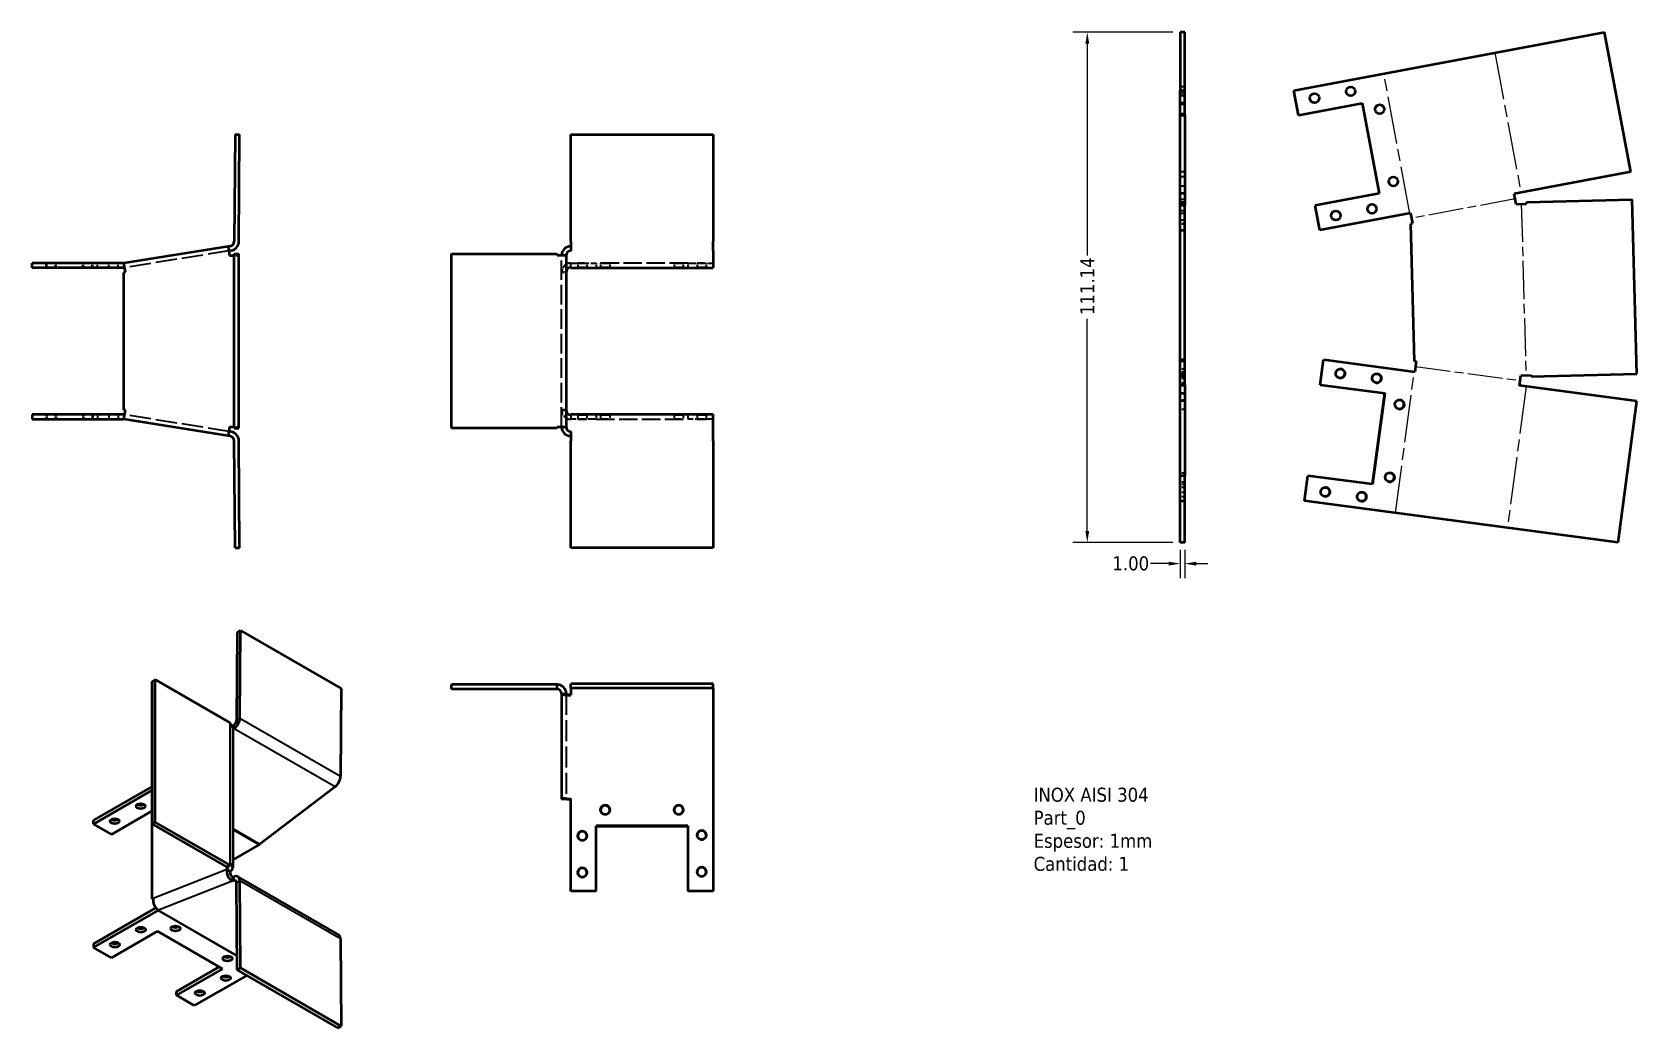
# Model space of a CAD drawing. Header units: millimetres. Extents: x 48 to 398, y 56 to 273.
import ezdxf

# ---------------------------------------------------------------- set-up
doc = ezdxf.new("R2010")
doc.units = ezdxf.units.MM
doc.linetypes.add('CHAIN', pattern=[0.3543, 0.2362, -0.0295, 0.0591, -0.0295])
doc.linetypes.add('DASHED', pattern=[0.2068, 0.1655, -0.0413])
for name, color, linetype, lineweight in [('Bend Centerline (ANSI)', 7, 'CHAIN', 25), ('Dimension (ANSI)', 7, 'Continuous', 25), ('Hidden (ANSI)', 7, 'DASHED', 35), ('Symbol (ANSI)', 7, 'Continuous', 25), ('Visible (ANSI)', 7, 'Continuous', 50), ('Visible Narrow (ANSI)', 7, 'Continuous', 35)]:
    doc.layers.add(name, color=color, linetype=linetype, lineweight=lineweight)
doc.styles.add('Note Text (ANSI)', font='tahoma.ttf')
doc.dimstyles.new('Default - mm (ANSI)', dxfattribs={"dimtxt": 3.048, "dimasz": 2.5, "dimexe": 3.175, "dimexo": 1.6002, "dimgap": 0.8, "dimtad": 0, "dimtoh": 1, "dimrnd": 1e-08, "dimzin": 4, "dimdsep": 46, "dimtxsty": 'Note Text (ANSI)', "dimcen": 0.09, "dimdle": 10, "dimclrd": 256, "dimclre": 256, "dimclrt": 256, "dimadec": 1, "dimazin": 1, "dimtfac": 1, "dimtofl": 0, "dimtmove": 0, "dimatfit": 3, "dimfxl": 0, "dimtolj": 1, "dimtzin": 4, "dimlwd": -1, "dimlwe": -1, "dimarcsym": 0})

# ---------------------------------------------------------------- blocks, each defined once
blk = doc.blocks.new('*D4')
at = {"layer": 'Defpoints', "color": 0}
for p in [(298.16, 273.14), (277.95, 162), (298.16, 162)]:
    blk.add_point(p, dxfattribs=at)
at = {"layer": 'Dimension (ANSI)'}
for p, q in [((296.55, 273.14), (274.77, 273.14)), ((277.95, 270.64), (277.95, 224.45)), ((277.95, 164.5), (277.95, 210.7)), ((296.55, 162), (274.77, 162))]:
    blk.add_line(p, q, dxfattribs=at)
for points in [[(277.53, 270.64), (278.36, 270.64), (277.95, 273.14)], [(277.53, 164.5), (278.36, 164.5), (277.95, 162)]]:
    blk.add_solid(points, dxfattribs=at)
at = {"layer": 'Dimension (ANSI)', "insert": (276.42, 211.5), "char_height": 3.048, "attachment_point": 1, "rotation": 90, "style": 'Note Text (ANSI)'}
blk.add_mtext('\\A1;111.14', dxfattribs=at)
blk = doc.blocks.new('*D5')
at = {"layer": 'Defpoints', "color": 0}
for p in [(298.16, 162), (299.16, 162), (299.16, 157.36)]:
    blk.add_point(p, dxfattribs=at)
at = {"layer": 'Dimension (ANSI)'}
for p, q in [((295.66, 157.36), (291.71, 157.36)), ((298.16, 160.4), (298.16, 154.18)), ((299.16, 160.4), (299.16, 154.18)), ((301.66, 157.36), (304.16, 157.36))]:
    blk.add_line(p, q, dxfattribs=at)
for points in [[(295.66, 157.78), (295.66, 156.94), (298.16, 157.36)], [(301.66, 157.78), (301.66, 156.94), (299.16, 157.36)]]:
    blk.add_solid(points, dxfattribs=at)
at = {"layer": 'Dimension (ANSI)', "insert": (283.41, 158.95), "char_height": 3.048, "attachment_point": 1, "style": 'Note Text (ANSI)'}
blk.add_mtext('\\A1;1.00', dxfattribs=at)

msp = doc.modelspace()

# ---------------------------------------------------------------- linework, layer by layer
at = {"layer": 'Bend Centerline (ANSI)', "ltscale": 43.748238}
for p, q in [((366.67, 268.663), (372.382, 238.194)), ((348.211, 233.663), (342.499, 264.132)), ((345.051, 168.438), (349.131, 199.169)), ((373.509, 195.932), (369.429, 165.202))]:
    msp.add_line(p, q, dxfattribs=at)
at = {"layer": 'Bend Centerline (ANSI)', "ltscale": 32.423279}
for p, q in [((371.113, 236.805), (348.531, 232.572)), ((349.392, 200.275), (372.167, 197.251))]:
    msp.add_line(p, q, dxfattribs=at)
at = {"layer": 'Bend Centerline (ANSI)', "ltscale": 35.125187}
msp.add_line((372.452, 235.724), (373.447, 198.403), dxfattribs=at)
at = {"layer": 'Hidden (ANSI)', "ltscale": 1.903676}
for p, q in [((299.155, 261.238), (298.155, 261.238)), ((299.155, 259.763), (298.155, 259.763)), ((299.155, 259.238), (298.155, 259.238)), ((299.155, 257.763), (298.155, 257.763)), ((299.155, 257.657), (298.155, 257.657)), ((299.155, 257.337), (298.155, 257.337)), ((299.155, 255.337), (298.155, 255.337)), ((299.155, 242.675), (298.155, 242.675)), ((299.155, 241.61), (298.155, 241.61)), ((299.155, 239.61), (298.155, 239.61)), ((299.155, 237.917), (298.155, 237.917)), ((299.155, 236.687), (298.155, 236.687)), ((299.155, 236.074), (298.155, 236.074)), ((299.155, 235.754), (298.155, 235.754)), ((299.155, 235.694), (298.155, 235.694)), ((299.155, 235.654), (298.155, 235.654)), ((299.155, 234.18), (298.155, 234.18)), ((298.155, 233.684), (299.155, 233.684)), ((299.155, 233.654), (298.155, 233.654)), ((299.155, 232.18), (298.155, 232.18)), ((298.155, 231.46), (299.155, 231.46)), ((298.155, 231.402), (299.155, 231.402)), ((92.198, 224.49), (93.198, 224.49)), ((51.195, 222.796), (51.197, 221.796)), ((51.352, 222.797), (51.353, 221.797)), ((53.195, 222.8), (53.197, 221.8)), ((53.352, 222.8), (53.353, 221.8)), ((59.195, 222.809), (59.197, 221.809)), ((59.352, 222.809), (59.353, 221.809)), ((61.195, 222.812), (61.197, 221.812)), ((61.352, 222.812), (61.353, 221.812)), ((62.352, 222.814), (62.353, 221.814)), ((64.852, 222.818), (64.853, 221.818)), ((66.852, 222.821), (66.853, 221.821)), ((164.487, 220.861), (163.487, 220.861)), ((164.487, 220.81), (163.487, 220.81)), ((165.487, 221.848), (165.487, 222.835)), ((166.987, 222.811), (166.987, 221.811)), ((168.987, 222.811), (168.987, 221.811)), ((170.987, 222.814), (170.987, 221.814)), ((171.987, 222.819), (171.987, 221.819)), ((173.987, 222.819), (173.987, 221.819)), ((187.987, 222.819), (187.987, 221.819)), ((189.987, 222.819), (189.987, 221.819)), ((190.987, 222.814), (190.987, 221.814)), ((192.987, 222.811), (192.987, 221.811)), ((194.987, 222.811), (194.987, 221.811)), ((298.155, 201.438), (299.155, 201.438)), ((299.155, 201.396), (298.155, 201.396)), ((298.155, 199.154), (299.155, 199.154)), ((299.155, 198.726), (298.155, 198.726)), ((299.155, 198.433), (298.155, 198.433)), ((299.155, 198.372), (298.155, 198.372)), ((299.155, 198.113), (298.155, 198.113)), ((298.155, 196.13), (299.155, 196.13)), ((299.155, 192.732), (298.155, 192.732)), ((164.487, 190.836), (163.487, 190.836)), ((163.487, 190.786), (164.487, 190.786)), ((165.487, 189.798), (165.487, 188.811)), ((92.198, 187.156), (93.198, 187.156)), ((163.487, 106.348), (164.487, 106.348)), ((165.487, 106.19), (165.487, 106.032)), ((171.987, 103.688), (171.987, 103.69)), ((173.987, 103.688), (173.987, 103.69)), ((187.987, 103.688), (187.987, 103.69)), ((189.987, 103.688), (189.987, 103.69)), ((166.987, 98.032), (166.987, 98.033)), ((168.987, 98.032), (168.987, 98.033)), ((192.987, 98.188), (192.987, 98.19)), ((194.987, 98.188), (194.987, 98.19)), ((166.987, 90.032), (166.987, 90.033)), ((168.987, 90.032), (168.987, 90.033)), ((192.987, 90.188), (192.987, 90.19)), ((194.987, 90.188), (194.987, 90.19))]:
    msp.add_line(p, q, dxfattribs=at)
at = {"layer": 'Hidden (ANSI)', "ltscale": 27.774584}
for p, q in [((91.04, 225.478), (68.353, 221.848)), ((91.04, 186.168), (68.353, 189.798)), ((164.487, 129.034), (164.487, 106.348))]:
    msp.add_line(p, q, dxfattribs=at)
at = {"layer": 'Hidden (ANSI)', "ltscale": 25.790661}
msp.add_line((163.487, 187.156), (163.487, 224.49), dxfattribs=at)
at = {"layer": 'Hidden (ANSI)', "ltscale": 10.470666}
for p, q in [((165.487, 222.792), (170.987, 222.792)), ((190.987, 222.792), (196.487, 222.792)), ((170.987, 188.855), (165.487, 188.855)), ((196.487, 188.855), (190.987, 188.855)), ((170.987, 86.034), (165.487, 86.034)), ((196.487, 86.034), (190.987, 86.034))]:
    msp.add_line(p, q, dxfattribs=at)
at = {"layer": 'Hidden (ANSI)', "ltscale": 0.023897}
for p, q in [((166.987, 221.811), (166.987, 221.798)), ((168.987, 221.811), (168.987, 221.798)), ((192.987, 221.811), (192.987, 221.798)), ((194.987, 221.811), (194.987, 221.798)), ((166.987, 189.848), (166.987, 189.836)), ((168.987, 189.848), (168.987, 189.836)), ((192.987, 189.848), (192.987, 189.835)), ((194.987, 189.848), (194.987, 189.835))]:
    msp.add_line(p, q, dxfattribs=at)
at = {"layer": 'Hidden (ANSI)', "ltscale": 24.17795}
for p, q in [((190.987, 222.814), (170.987, 222.814)), ((170.987, 188.832), (190.987, 188.832))]:
    msp.add_line(p, q, dxfattribs=at)
at = {"layer": 'Hidden (ANSI)', "ltscale": 1.903685}
for p, q in [((298.155, 199.784), (299.155, 199.784)), ((333.166, 199.775), (333.169, 199.775)), ((298.155, 198.731), (299.155, 198.731)), ((298.155, 197.784), (299.155, 197.784)), ((298.155, 196.731), (299.155, 196.731)), ((332.903, 197.793), (332.906, 197.792)), ((340.833, 196.74), (340.836, 196.739)), ((341.096, 198.722), (341.099, 198.722)), ((298.155, 193.03), (299.155, 193.03)), ((346.045, 193.021), (346.049, 193.021)), ((51.247, 189.85), (51.249, 188.85)), ((51.404, 189.85), (51.405, 188.85)), ((53.247, 189.847), (53.249, 188.847)), ((53.404, 189.846), (53.405, 188.846)), ((59.247, 189.837), (59.249, 188.837)), ((59.404, 189.837), (59.405, 188.837)), ((61.247, 189.834), (61.249, 188.834)), ((61.404, 189.834), (61.405, 188.834)), ((62.404, 189.832), (62.405, 188.832)), ((64.904, 189.828), (64.905, 188.828)), ((66.904, 189.825), (66.905, 188.825)), ((166.987, 189.836), (166.987, 188.836)), ((168.987, 189.836), (168.987, 188.836)), ((170.987, 189.832), (170.987, 188.832)), ((171.987, 189.827), (171.987, 188.827)), ((173.987, 189.827), (173.987, 188.827)), ((187.987, 189.827), (187.987, 188.827)), ((189.987, 189.827), (189.987, 188.827)), ((190.987, 189.832), (190.987, 188.832)), ((192.987, 189.835), (192.987, 188.835)), ((194.987, 189.835), (194.987, 188.835)), ((298.155, 191.03), (299.155, 191.03)), ((345.782, 191.039), (345.785, 191.038)), ((298.155, 177.169), (299.155, 177.169)), ((298.155, 175.169), (299.155, 175.169)), ((343.676, 175.178), (343.68, 175.178)), ((343.94, 177.161), (343.943, 177.16)), ((298.155, 174.647), (299.155, 174.647)), ((298.155, 173.99), (299.155, 173.989)), ((298.155, 172.937), (299.155, 172.936)), ((298.155, 171.99), (299.155, 171.989)), ((329.636, 171.998), (329.639, 171.998)), ((329.899, 173.981), (329.902, 173.98)), ((337.829, 172.928), (337.833, 172.928)), ((298.155, 170.937), (299.155, 170.936)), ((337.566, 170.945), (337.569, 170.945)), ((171.987, 103.74), (171.987, 103.742)), ((173.987, 103.74), (173.987, 103.742)), ((187.987, 103.74), (187.987, 103.742)), ((189.987, 103.74), (189.987, 103.742)), ((166.987, 98.084), (166.987, 98.085)), ((168.987, 98.084), (168.987, 98.085)), ((192.987, 98.24), (192.987, 98.242)), ((194.987, 98.24), (194.987, 98.242)), ((166.987, 90.084), (166.987, 90.085)), ((168.987, 90.084), (168.987, 90.085)), ((192.987, 90.24), (192.987, 90.242)), ((194.987, 90.24), (194.987, 90.242))]:
    msp.add_line(p, q, dxfattribs=at)
at = {"layer": 'Hidden (ANSI)', "ltscale": 0.52749}
msp.add_line((164.487, 106.348), (164.487, 106.074), dxfattribs=at)
at = {"layer": 'Hidden (ANSI)', "ltscale": 5.980787}
for centre, start_param, end_param in [((165.487, 220.861), 4.712389, 6.2831853), ((165.487, 190.786), 0, 1.5707963)]:
    msp.add_ellipse(centre, major_axis=(-2, 0), ratio=0.9874406, start_param=start_param, end_param=end_param, dxfattribs=at)
at = {"layer": 'Hidden (ANSI)', "ltscale": 11.961675}
for centre in [(167.987, 222.811), (167.987, 222.798), (172.987, 222.819), (188.987, 222.819), (193.987, 222.811), (193.987, 222.798)]:
    msp.add_ellipse(centre, major_axis=(-1, 0), ratio=0.0015756, dxfattribs=at)
at = {"layer": 'Hidden (ANSI)', "ltscale": 5.986802}
for centre in [(333.034, 198.784), (340.965, 197.731), (345.914, 192.03), (343.808, 176.169), (329.767, 172.99), (337.698, 171.937)]:
    msp.add_ellipse(centre, major_axis=(-0.991, 0.132), ratio=0.999995, start_param=4.7108134, end_param=7.8555573, dxfattribs=at)
at = {"layer": 'Hidden (ANSI)', "ltscale": 11.961704}
for centre in [(167.987, 188.848), (167.987, 188.836), (172.987, 188.827), (188.987, 188.827), (193.987, 188.848), (193.987, 188.835)]:
    msp.add_ellipse(centre, major_axis=(-1, 0), ratio=0.0015756, dxfattribs=at)
at = {"layer": 'Hidden (ANSI)', "ltscale": 2.990344}
msp.add_ellipse((165.487, 106.348), major_axis=(-1, 0), ratio=0.1579905, start_param=0, end_param=1.5707963, dxfattribs=at)
at = {"layer": 'Hidden (ANSI)', "ltscale": 6.082766}
for centre in [(172.987, 103.688), (188.987, 103.688)]:
    msp.add_ellipse(centre, major_axis=(-1, 0), ratio=0.9999988, start_param=6.2564022, end_param=9.4515611, dxfattribs=at)
at = {"layer": 'Hidden (ANSI)', "ltscale": 6.079765}
for centre in [(172.987, 103.69), (188.987, 103.69)]:
    msp.add_ellipse(centre, major_axis=(1, 0), ratio=0.9999988, start_param=3.1155976, end_param=6.3091804, dxfattribs=at)
at = {"layer": 'Hidden (ANSI)', "ltscale": 5.983802}
for centre in [(172.987, 103.74), (188.987, 103.74), (167.987, 98.084), (193.987, 98.24), (167.987, 90.084), (193.987, 90.24)]:
    msp.add_ellipse(centre, major_axis=(0, -1), ratio=0.9999963, start_param=4.7116012, end_param=7.8547694, dxfattribs=at)
at = {"layer": 'Hidden (ANSI)', "ltscale": 6.082712}
msp.add_ellipse((167.987, 98.032), major_axis=(-1, 0), ratio=0.9999988, start_param=6.2564162, end_param=9.451547, dxfattribs=at)
at = {"layer": 'Hidden (ANSI)', "ltscale": 6.079711}
msp.add_ellipse((167.987, 98.033), major_axis=(1, 0), ratio=0.9999988, start_param=3.1156117, end_param=6.3091663, dxfattribs=at)
at = {"layer": 'Hidden (ANSI)', "ltscale": 6.082714}
msp.add_ellipse((193.987, 98.188), major_axis=(-1, 0), ratio=0.9999988, start_param=6.2564158, end_param=9.4515474, dxfattribs=at)
at = {"layer": 'Hidden (ANSI)', "ltscale": 6.079713}
msp.add_ellipse((193.987, 98.19), major_axis=(1, 0), ratio=0.9999988, start_param=3.1156113, end_param=6.3091667, dxfattribs=at)
at = {"layer": 'Hidden (ANSI)', "ltscale": 6.082636}
msp.add_ellipse((167.987, 90.032), major_axis=(-1, 0), ratio=0.9999988, start_param=6.2564361, end_param=9.4515272, dxfattribs=at)
at = {"layer": 'Hidden (ANSI)', "ltscale": 6.079636}
msp.add_ellipse((167.987, 90.033), major_axis=(1, 0), ratio=0.9999988, start_param=3.1156315, end_param=6.3091464, dxfattribs=at)
at = {"layer": 'Hidden (ANSI)', "ltscale": 6.082638}
msp.add_ellipse((193.987, 90.188), major_axis=(-1, 0), ratio=0.9999988, start_param=6.2564357, end_param=9.4515276, dxfattribs=at)
at = {"layer": 'Hidden (ANSI)', "ltscale": 6.079637}
msp.add_ellipse((193.987, 90.19), major_axis=(1, 0), ratio=0.9999988, start_param=3.1156311, end_param=6.3091468, dxfattribs=at)
at = {"layer": 'Visible (ANSI)'}
for p, q in [((299.155, 273.144), (298.155, 273.144)), ((298.155, 273.144), (298.155, 260.455)), ((299.155, 260.455), (299.155, 273.144)), ((322.885, 260.455), (390.573, 273.144)), ((396.284, 242.675), (390.573, 273.144)), ((298.155, 260.455), (299.155, 260.455)), ((298.155, 255.049), (298.155, 260.455)), ((299.155, 255.049), (299.155, 260.455)), ((323.899, 255.049), (322.885, 260.455)), ((323.899, 255.049), (337.812, 257.657)), ((337.812, 257.657), (341.497, 238)), ((298.155, 255.049), (299.155, 255.049)), ((298.155, 238), (298.155, 255.049)), ((299.155, 255.049), (299.155, 238)), ((92.377, 250.83), (92.21, 227.523)), ((92.377, 250.83), (93.377, 250.823)), ((93.21, 227.516), (93.377, 250.823)), ((165.487, 250.83), (196.487, 250.83)), ((165.487, 250.83), (165.487, 250.823)), ((165.487, 227.516), (165.487, 250.823)), ((165.487, 250.823), (196.487, 250.823)), ((196.487, 250.83), (196.487, 250.823)), ((196.487, 250.823), (196.487, 227.516)), ((396.284, 242.675), (370.904, 237.917)), ((299.155, 238), (298.155, 238)), ((298.155, 235.392), (298.155, 238)), ((299.155, 238), (299.155, 235.392)), ((341.497, 238), (327.584, 235.392)), ((371.321, 235.694), (370.904, 237.917)), ((299.155, 235.392), (298.155, 235.392)), ((298.155, 229.986), (298.155, 235.392)), ((299.155, 229.986), (299.155, 235.392)), ((328.597, 229.986), (327.584, 235.392)), ((371.321, 235.694), (373.582, 235.754)), ((373.574, 236.074), (396.565, 236.687)), ((373.582, 235.754), (373.574, 236.074)), ((397.578, 198.726), (396.565, 236.687)), ((348.322, 233.684), (328.597, 229.986)), ((348.322, 233.684), (348.739, 231.46)), ((348.739, 231.46), (348.427, 231.402)), ((349.226, 201.438), (348.427, 231.402)), ((165.487, 227.516), (165.487, 225.556)), ((196.487, 225.556), (196.487, 227.516)), ((298.155, 229.986), (299.155, 229.986)), ((298.155, 201.795), (298.155, 229.986)), ((299.155, 201.795), (299.155, 229.986)), ((90.882, 226.465), (68.195, 222.835)), ((91.368, 226.543), (90.882, 226.465)), ((90.882, 226.465), (91.198, 224.49)), ((91.526, 225.556), (91.04, 225.478)), ((91.198, 224.49), (92.198, 224.49)), ((92.198, 186.836), (92.198, 224.81)), ((92.198, 224.81), (93.198, 224.81)), ((93.198, 186.836), (93.198, 224.81)), ((139.487, 224.81), (162.487, 224.81)), ((139.487, 186.836), (139.487, 224.81)), ((162.487, 224.81), (162.487, 224.49)), ((164.487, 224.49), (162.487, 224.49)), ((164.487, 224.49), (164.487, 187.156)), ((165.487, 225.556), (165.487, 225.478)), ((196.487, 225.556), (196.487, 221.848)), ((68.039, 222.823), (48.196, 222.792)), ((48.198, 221.792), (48.196, 222.792)), ((68.041, 221.823), (48.198, 221.792)), ((68.511, 220.861), (68.195, 222.835)), ((68.511, 220.861), (68.198, 220.81)), ((68.198, 190.836), (68.198, 220.81)), ((165.487, 221.823), (165.487, 221.848)), ((165.487, 221.823), (165.487, 221.792)), ((165.487, 221.792), (170.987, 221.792)), ((170.987, 221.814), (190.987, 221.814)), ((170.987, 221.792), (170.987, 221.814)), ((190.987, 221.814), (190.987, 221.792)), ((190.987, 221.792), (196.487, 221.792)), ((196.487, 221.823), (196.487, 221.848)), ((196.487, 221.823), (196.487, 221.792)), ((298.155, 201.795), (299.155, 201.795)), ((298.155, 196.343), (298.155, 201.795)), ((299.155, 196.343), (299.155, 201.795)), ((328.625, 196.343), (329.349, 201.795)), ((329.349, 201.795), (349.243, 199.154)), ((349.541, 201.396), (349.226, 201.438)), ((349.541, 201.396), (349.243, 199.154)), ((298.155, 196.343), (299.155, 196.343)), ((298.155, 194.473), (298.155, 196.343)), ((299.155, 196.343), (299.155, 194.473)), ((328.625, 196.343), (342.711, 194.473)), ((372.019, 196.13), (372.316, 198.372)), ((397.616, 192.732), (372.019, 196.13)), ((372.316, 198.372), (374.577, 198.433)), ((374.577, 198.433), (374.586, 198.113)), ((374.586, 198.113), (397.578, 198.726)), ((298.155, 194.473), (299.155, 194.473)), ((298.155, 176.517), (298.155, 194.473)), ((299.155, 194.473), (299.155, 176.517)), ((340.075, 174.647), (342.707, 194.473)), ((342.711, 194.473), (340.078, 174.647)), ((393.536, 162.001), (397.616, 192.732)), ((48.198, 189.855), (48.196, 188.855)), ((48.196, 188.855), (68.039, 188.823)), ((68.041, 189.823), (48.198, 189.855)), ((68.195, 188.811), (68.511, 190.786)), ((90.882, 185.181), (68.195, 188.811)), ((68.511, 190.786), (68.198, 190.836)), ((170.987, 189.855), (165.487, 189.855)), ((165.487, 189.823), (165.487, 189.855)), ((165.487, 189.823), (165.487, 189.798)), ((170.987, 189.832), (170.987, 189.855)), ((190.987, 189.832), (170.987, 189.832)), ((190.987, 189.855), (190.987, 189.832)), ((196.487, 189.855), (190.987, 189.855)), ((196.487, 189.823), (196.487, 189.855)), ((196.487, 189.823), (196.487, 189.798)), ((196.487, 186.091), (196.487, 189.798)), ((91.198, 187.156), (90.882, 185.181)), ((91.526, 186.091), (91.04, 186.168)), ((91.198, 187.156), (92.198, 187.156)), ((92.198, 186.836), (93.198, 186.836)), ((162.487, 186.836), (139.487, 186.836)), ((162.487, 187.156), (164.487, 187.156)), ((162.487, 187.156), (162.487, 186.836)), ((165.487, 186.091), (165.487, 186.168)), ((165.487, 186.091), (165.487, 184.13)), ((196.487, 184.13), (196.487, 186.091)), ((91.368, 185.103), (90.882, 185.181)), ((92.377, 160.817), (92.21, 184.123)), ((93.377, 160.824), (93.21, 184.13)), ((165.487, 160.824), (165.487, 184.13)), ((196.487, 184.13), (196.487, 160.824)), ((299.155, 176.517), (298.155, 176.517)), ((298.155, 171.065), (298.155, 176.517)), ((299.155, 171.065), (299.155, 176.517)), ((325.269, 171.065), (325.993, 176.517)), ((340.078, 174.647), (325.993, 176.517)), ((298.155, 171.065), (299.155, 171.065)), ((298.155, 162.001), (298.155, 171.065)), ((299.155, 162.001), (299.155, 171.065)), ((393.536, 162.001), (325.269, 171.065)), ((92.377, 160.817), (93.377, 160.824)), ((165.487, 160.817), (165.487, 160.824)), ((196.487, 160.824), (165.487, 160.824)), ((196.487, 160.817), (165.487, 160.817)), ((196.487, 160.817), (196.487, 160.824)), ((299.155, 162.001), (298.155, 162.001)), ((92.83, 142.388), (92.713, 123.29)), ((92.83, 142.388), (93.538, 142.79)), ((93.42, 123.693), (93.538, 142.79)), ((93.538, 142.79), (115.458, 130.135)), ((74.319, 131.685), (75.026, 132.093)), ((74.319, 100.679), (74.319, 131.685)), ((75.026, 132.093), (91.29, 122.703)), ((75.026, 101.087), (75.026, 132.093)), ((115.458, 130.135), (115.34, 111.037)), ((162.487, 131.034), (139.487, 131.034)), ((139.487, 130.034), (139.487, 131.034)), ((162.487, 130.034), (139.487, 130.034)), ((162.487, 130.034), (162.487, 131.034)), ((165.487, 130.213), (165.487, 131.213)), ((196.487, 131.213), (165.487, 131.213)), ((165.487, 130.213), (165.487, 130.047)), ((196.487, 130.213), (165.487, 130.213)), ((165.487, 130.047), (165.487, 129.205)), ((196.487, 130.213), (196.487, 131.213)), ((196.487, 130.213), (196.487, 130.047)), ((196.487, 130.047), (196.487, 129.205)), ((163.487, 129.034), (164.487, 129.034)), ((163.487, 129.034), (163.487, 106.348)), ((165.487, 129.205), (165.487, 128.718)), ((196.487, 129.205), (196.487, 106.032)), ((91.29, 122.703), (91.29, 122.442)), ((92.117, 122.146), (91.812, 121.914)), ((91.876, 121.625), (91.876, 91.142)), ((91.876, 121.206), (91.885, 121.142)), ((92.229, 121.404), (91.885, 121.142)), ((74.319, 108.831), (61.59, 101.458)), ((114.149, 108.749), (97.764, 96.261)), ((74.319, 108.014), (61.591, 100.642)), ((163.487, 106.348), (163.487, 106.034)), ((164.487, 106.034), (163.487, 106.034)), ((164.487, 106.074), (164.487, 106.034)), ((165.487, 105.875), (165.487, 106.032)), ((165.487, 86.033), (165.487, 105.875)), ((196.487, 106.032), (196.487, 105.875)), ((196.487, 105.875), (196.487, 86.033)), ((61.591, 100.642), (61.59, 101.458)), ((65.48, 98.397), (74.319, 103.516)), ((61.591, 100.642), (65.48, 98.397)), ((74.319, 100.679), (75.026, 101.087)), ((90.583, 91.289), (74.319, 100.679)), ((74.319, 84.349), (74.319, 100.679)), ((91.29, 91.697), (75.026, 101.087)), ((170.987, 86.033), (170.987, 100.242)), ((170.987, 100.242), (190.987, 100.242)), ((190.987, 100.24), (170.987, 100.24)), ((170.987, 100.19), (190.987, 100.19)), ((190.987, 100.188), (170.987, 100.188)), ((190.987, 100.242), (190.987, 86.033)), ((97.542, 96.113), (91.876, 92.831)), ((90.583, 91.289), (91.29, 91.697)), ((91.29, 91.958), (91.29, 91.697)), ((90.583, 90.734), (91.29, 90.325)), ((91.885, 89.046), (91.773, 88.176)), ((92.117, 88.311), (91.773, 88.176)), ((92.229, 89.181), (91.885, 89.046)), ((92.83, 68.893), (92.713, 87.854)), ((93.005, 89.172), (114.926, 76.516)), ((93.538, 69.307), (93.42, 88.268)), ((74.541, 84.436), (74.319, 84.349)), ((74.525, 84.23), (74.319, 84.349)), ((170.987, 86.033), (165.487, 86.033)), ((196.487, 86.033), (190.987, 86.033)), ((61.59, 73.749), (75.621, 81.824)), ((75.162, 82.377), (61.591, 74.566)), ((65.479, 71.504), (75.527, 77.286)), ((75.527, 77.286), (89.669, 69.121)), ((61.591, 74.566), (61.59, 73.749)), ((65.479, 71.504), (61.59, 73.749)), ((115.34, 75.612), (115.458, 56.651)), ((89.669, 69.121), (79.621, 63.339)), ((79.623, 64.156), (88.96, 69.53)), ((94.943, 67.673), (83.511, 61.093)), ((92.83, 68.893), (93.538, 69.307)), ((114.751, 56.237), (92.83, 68.893)), ((115.458, 56.651), (93.538, 69.307)), ((79.621, 63.339), (79.623, 64.156)), ((83.511, 61.093), (79.621, 63.339)), ((114.751, 56.237), (115.458, 56.651))]:
    msp.add_line(p, q, dxfattribs=at)
for centre in [(327.43, 258.763), (335.293, 260.238), (341.62, 256.337), (344.569, 240.61), (332.067, 233.18), (339.93, 234.654)]:
    msp.add_circle(centre, 1, dxfattribs=at)
for centre, radius, start, end in [((91.21, 227.531), 1, 279.09028, 359.59028), ((91.21, 227.531), 2, 279.09028, 359.59028), ((68.037, 223.823), 1, 270.09028, 279.09028), ((68.037, 223.823), 2, 270.09028, 279.09028), ((68.037, 187.823), 1, 80.90972, 89.90972), ((68.037, 187.823), 2, 80.90972, 89.90972), ((91.21, 184.116), 2, 0.40972, 80.90972), ((91.21, 184.116), 1, 0.40972, 80.90972), ((162.487, 129.034), 2, 0, 90), ((162.487, 129.034), 1, 0, 90)]:
    msp.add_arc(centre, radius, start, end, dxfattribs=at)
for centre, major_axis, ratio, start_param, end_param in [((165.487, 224.49), (-2, 0), 0.9874406, 4.712389, 6.2831853), ((165.487, 224.49), (-1, 0), 0.9874406, 4.712389, 6.2831853), ((165.487, 220.861), (-1, 0), 0.9874406, 4.712389, 6.2831853), ((333.034, 198.784), (-0.991, 0.132), 0.999995, 1.572372, 4.7108134), ((340.965, 197.731), (-0.991, 0.132), 0.999995, 1.572372, 4.7108134), ((345.914, 192.03), (-0.991, 0.132), 0.999995, 1.572372, 4.7108134), ((165.487, 190.786), (-1, 0), 0.9874406, 0, 1.5707963), ((165.487, 187.156), (-2, 0), 0.9874406, 0, 1.5707963), ((165.487, 187.156), (-1, 0), 0.9874406, 0, 1.5707963), ((343.808, 176.169), (-0.991, 0.132), 0.999995, 1.572372, 4.7108134), ((329.767, 172.99), (-0.991, 0.132), 0.999995, 1.572372, 4.7108134), ((337.698, 171.937), (-0.991, 0.132), 0.999995, 1.572372, 4.7108134), ((165.487, 129.034), (-2, 0), 0.1579905, 0, 1.5707963), ((165.487, 129.034), (-1, 0), 0.1579905, 0, 1.5707963), ((89.876, 121.625), (2, 0), 0.5773503, 0, 0.7853982), ((92.005, 122.888), (-0.5, -0.866), 0.5773503, 0.9440534, 2.3490435), ((92.005, 122.888), (1, 1.732), 0.5773503, 4.0856461, 5.4906361), ((91.997, 120.401), (-0.606, 0.795), 0.4788833, 5.4301042, 5.4437016), ((113.926, 110.232), (-1, -1.732), 0.5773503, 0.9440534, 2.3490435), ((71.843, 105.352), (1, 0.001), 0.5782592, 3.9246348, 5.5001432), ((165.487, 106.348), (-2, 0), 0.1579905, 0, 1.5707963), ((66.186, 102.075), (1, 0.001), 0.5782592, 3.9246348, 5.5001432), ((172.987, 103.74), (0, -1), 0.9999963, 1.5715841, 4.7116012), ((172.987, 103.69), (-1, 0), 0.9999988, 3.1675877, 6.2571903), ((172.987, 103.688), (1, 0), 0.9999988, 0.0267831, 3.1148095), ((188.987, 103.74), (0, -1), 0.9999963, 1.5715841, 4.7116012), ((188.987, 103.69), (-1, 0), 0.9999988, 3.1675877, 6.2571903), ((188.987, 103.688), (1, 0), 0.9999988, 0.0267831, 3.1148095), ((167.987, 98.084), (0, -1), 0.9999963, 1.5715841, 4.7116012), ((167.987, 98.033), (-1, 0), 0.9999988, 3.1675737, 6.2572043), ((167.987, 98.032), (1, 0), 0.9999988, 0.0267691, 3.1148236), ((193.987, 98.24), (0, -1), 0.9999963, 1.5715841, 4.7116012), ((193.987, 98.19), (-1, 0), 0.9999988, 3.167574, 6.2572039), ((193.987, 98.188), (1, 0), 0.9999988, 0.0267695, 3.1148232), ((97.54, 97.745), (-1, -1.732), 0.5773503, 0.7869738, 0.9440534), ((89.876, 91.142), (1, 0), 0.5773503, 5.4977871, 6.742854), ((89.876, 91.142), (2, 0), 0.5773503, 5.4977871, 7.0685835), ((167.987, 90.084), (0, -1), 0.9999963, 1.5715841, 4.7116012), ((167.987, 90.033), (-1, 0), 0.9999988, 3.1675538, 6.2572242), ((167.987, 90.032), (1, 0), 0.9999988, 0.0267492, 3.1148434), ((193.987, 90.24), (0, -1), 0.9999963, 1.5715841, 4.7116012), ((193.987, 90.19), (-1, 0), 0.9999988, 3.1675542, 6.2572238), ((193.987, 90.188), (1, 0), 0.9999988, 0.0267496, 3.114843), ((91.997, 89.917), (-0.731, 1.862), 0.661315, 0.8783542, 2.4491505), ((91.997, 89.917), (0.365, -0.931), 0.661315, 4.0199468, 5.5907431), ((92.005, 87.44), (0.5, 0.866), 0.5773503, 5.5049382, 6.9099282), ((92.005, 87.44), (1, 1.732), 0.5773503, 5.5049382, 6.9099282), ((75.955, 83.619), (0.731, -1.862), 0.661315, 4.0199468, 5.5907431), ((75.62, 81.007), (0.5, 0.866), 0.5773503, 0.6267429, 0.7838225), ((71.879, 78.449), (1, -0.001), 0.5764399, 3.9293518, 5.4985675), ((79.415, 78.71), (1, -0.001), 0.5764399, 3.9293518, 5.4985675), ((66.222, 75.193), (1, -0.001), 0.5764399, 3.9293518, 5.4985675), ((113.926, 74.784), (1, 1.732), 0.5773503, 5.5049382, 6.2831853), ((90.728, 72.178), (1, -0.001), 0.5764399, 3.9293518, 5.4985675), ((90.375, 67.898), (1, -0.001), 0.5764399, 3.9293518, 5.4985675), ((84.718, 64.643), (1, -0.001), 0.5764399, 3.9293518, 5.4985675)]:
    msp.add_ellipse(centre, major_axis=major_axis, ratio=ratio, start_param=start_param, end_param=end_param, dxfattribs=at)
for centre, major_axis, ratio in [((167.987, 221.811), (-1, 0), 0.0015756), ((167.987, 221.798), (-1, 0), 0.0015756), ((172.987, 221.819), (-1, 0), 0.0015756), ((188.987, 221.819), (-1, 0), 0.0015756), ((193.987, 221.811), (-1, 0), 0.0015756), ((193.987, 221.798), (-1, 0), 0.0015756), ((333.037, 198.784), (-0.991, 0.132), 0.999995), ((340.968, 197.731), (-0.991, 0.132), 0.999995), ((345.917, 192.03), (-0.991, 0.132), 0.999995), ((167.987, 189.848), (1, 0), 0.0015756), ((167.987, 189.836), (1, 0), 0.0015756), ((172.987, 189.827), (1, 0), 0.0015756), ((188.987, 189.827), (1, 0), 0.0015756), ((193.987, 189.848), (1, 0), 0.0015756), ((193.987, 189.835), (1, 0), 0.0015756), ((343.811, 176.169), (-0.991, 0.132), 0.999995), ((329.77, 172.989), (-0.991, 0.132), 0.999995), ((337.701, 171.936), (-0.991, 0.132), 0.999995), ((71.844, 104.536), (1, 0.001), 0.5782592), ((66.187, 101.26), (1, 0.001), 0.5782592), ((172.987, 103.742), (0, -1), 0.9999963), ((188.987, 103.742), (0, -1), 0.9999963), ((167.987, 98.085), (0, -1), 0.9999963), ((193.987, 98.242), (0, -1), 0.9999963), ((167.987, 90.085), (0, -1), 0.9999963), ((193.987, 90.242), (0, -1), 0.9999963), ((71.88, 77.633), (-1, 0.001), 0.5764399), ((79.416, 77.894), (-1, 0.001), 0.5764399), ((66.224, 74.378), (-1, 0.001), 0.5764399), ((90.729, 71.362), (-1, 0.001), 0.5764399), ((90.376, 67.082), (-1, 0.001), 0.5764399), ((84.719, 63.827), (-1, 0.001), 0.5764399)]:
    msp.add_ellipse(centre, major_axis=major_axis, ratio=ratio, dxfattribs=at)
at = {"layer": 'Visible Narrow (ANSI)'}
for p, q in [((91.29, 91.958), (91.29, 122.442)), ((92.713, 123.29), (93.42, 123.693)), ((93.42, 123.693), (115.34, 111.037)), ((91.885, 121.142), (91.876, 121.135)), ((92.117, 122.146), (92.229, 121.404)), ((114.149, 108.749), (92.229, 121.404)), ((91.876, 99.661), (97.764, 96.261)), ((97.542, 96.113), (91.876, 99.385)), ((90.583, 90.734), (90.583, 91.289)), ((90.583, 90.734), (74.541, 84.436)), ((91.773, 88.176), (75.732, 81.878)), ((92.117, 88.311), (92.229, 89.181)), ((92.704, 87.972), (92.117, 88.311)), ((93.42, 88.268), (92.713, 87.854)), ((115.34, 75.612), (93.42, 88.268)), ((75.621, 81.824), (75.621, 81.947)), ((92.812, 71.899), (75.621, 81.824)), ((75.732, 81.878), (92.811, 72.017))]:
    msp.add_line(p, q, dxfattribs=at)

# ---------------------------------------------------------------- texts
at = {"layer": 'Symbol (ANSI)', "insert": (266.255, 108.559), "char_height": 3.048, "width": 27.21711, "attachment_point": 1, "line_spacing_factor": 0.987884, "style": 'Note Text (ANSI)'}
msp.add_mtext('{\\fTahoma|b0|i0;INOX AISI 304\\P\\fTahoma|b0|i0;Part_0\\P\\fTahoma|b0|i0;Espesor: 1mm\\P\\fTahoma|b0|i0;Cantidad: 1}', dxfattribs=at)

# ---------------------------------------------------------------- dimensions: what is measured, and where the dimension line sits
at = {"layer": 'Dimension (ANSI)'}
for base, p1, p2, angle, picture, middle in [((277.948, 162.001), (298.155, 273.144), (298.155, 162.001), 90, '*D4', (277.948, 217.573)), ((299.155, 157.36), (298.155, 162.001), (299.155, 162.001), 180, '*D5', (287.157, 157.36))]:
    dim = msp.add_linear_dim(base=base, p1=p1, p2=p2, angle=angle, dimstyle='Default - mm (ANSI)', override={"dimgap": 0.8, "dimtoh": 0, "dimdec": 2, "dimtol": 0, "dimlim": 0, "dimtp": 0, "dimtm": 0, "dimtdec": 2, "dimatfit": 1}, dxfattribs=at)
    dim.commit()
    dim.dimension.update_dxf_attribs({"geometry": picture, "text_midpoint": middle, "dimtype": 160})

doc.saveas('drawing.dxf')
